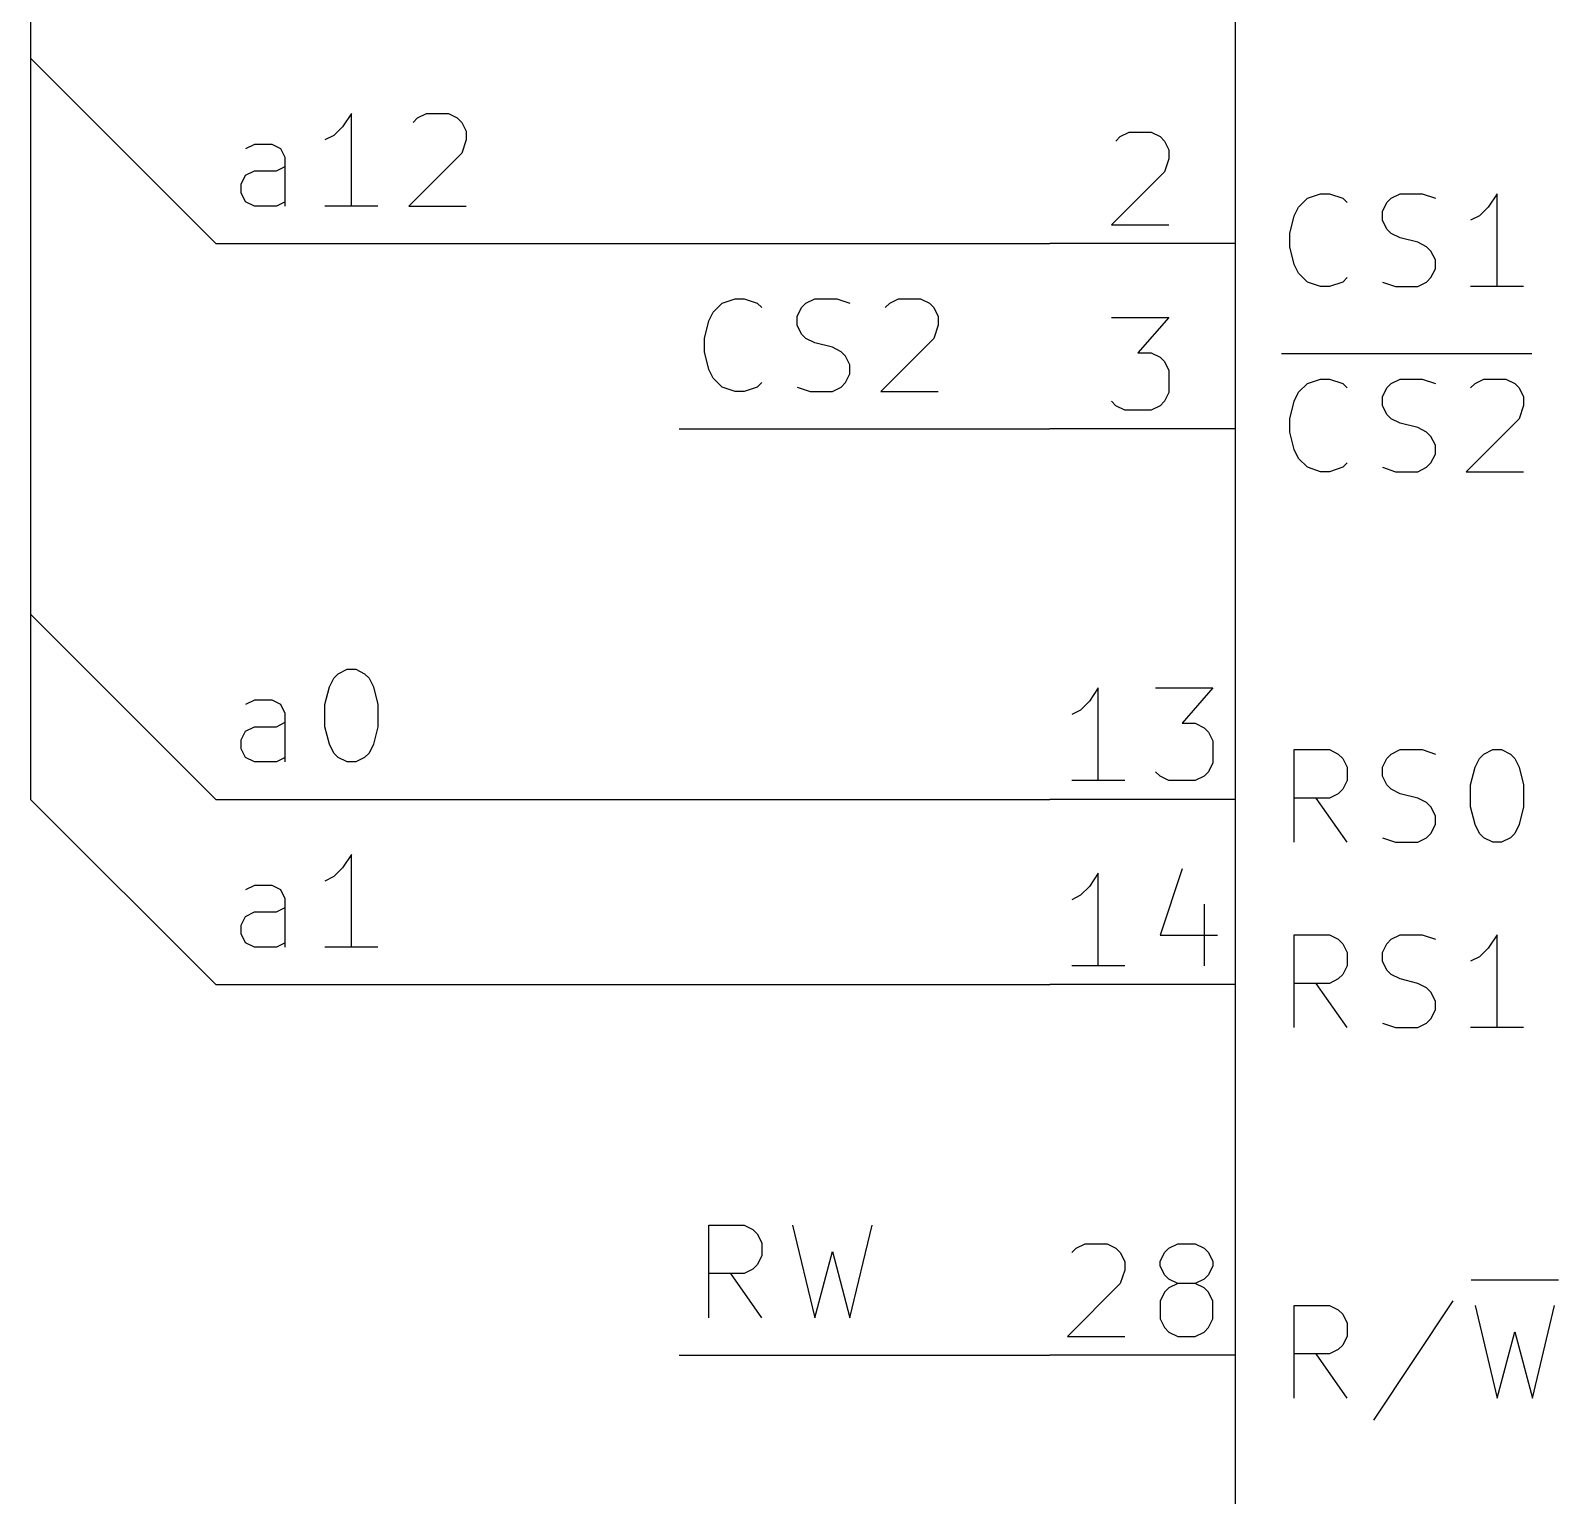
# Model space of a CAD drawing. Header units: millimetres. Extents: x 10 to 287, y -200 to -10.
# Drawn here: x 95.25 to 116.19, y -155.59 to -135.51 of the extents above; entities that cross this region are included whole.
import ezdxf

# ---------------------------------------------------------------- set-up
doc = ezdxf.new("R2010")
doc.units = ezdxf.units.MM
for name, color, linetype in [('BLUE', 174, 'CONTINUOUS'), ('GREENSIXTYFIVE', 129, 'CONTINUOUS'), ('LIGHTGREEN', 92, 'CONTINUOUS'), ('LIGHTRED', 12, 'CONTINUOUS'), ('RED', 14, 'CONTINUOUS'), ('REDSIX', 19, 'CONTINUOUS'), ('WHITE', 250, 'CONTINUOUS')]:
    doc.layers.add(name, color=color, linetype=linetype)

msp = doc.modelspace()

# ---------------------------------------------------------------- linework, layer by layer
at = {"layer": 'BLUE', "linetype": 'CONTINUOUS'}
msp.add_line((95.25, -111.76), (95.25, -146.05), dxfattribs=at)
at = {"layer": 'GREENSIXTYFIVE', "linetype": 'CONTINUOUS'}
for p, q in [((112.7518, -137.808), (112.9332, -137.7475)), ((112.7518, -137.808), (112.9332, -137.7475)), ((112.9332, -137.7475), (113.0541, -137.7475)), ((112.9332, -137.7475), (113.0541, -137.7475)), ((113.0541, -137.7475), (113.2356, -137.808)), ((113.0541, -137.7475), (113.2356, -137.808)), ((113.9008, -137.808), (114.0218, -137.7475)), ((113.9008, -137.808), (114.0218, -137.7475)), ((114.0218, -137.7475), (114.3241, -137.7475)), ((114.0218, -137.7475), (114.3241, -137.7475)), ((114.3241, -137.7475), (114.5056, -137.808)), ((114.3241, -137.7475), (114.5056, -137.808)), ((115.3522, -137.7475), (115.2313, -137.929)), ((115.3522, -137.7475), (115.2313, -137.929)), ((115.3522, -139.0175), (115.3522, -137.7475)), ((115.3522, -139.0175), (115.3522, -137.7475)), ((112.5703, -138.0499), (112.6308, -137.929)), ((112.5703, -138.0499), (112.6308, -137.929)), ((112.6308, -137.929), (112.7518, -137.808)), ((112.6308, -137.929), (112.7518, -137.808)), ((113.2356, -137.808), (113.296, -137.8685)), ((113.2356, -137.808), (113.296, -137.8685)), ((113.7799, -137.9894), (113.8403, -137.8685)), ((113.7799, -137.9894), (113.8403, -137.8685)), ((113.7799, -138.1104), (113.7799, -137.9894)), ((113.7799, -138.1104), (113.7799, -137.9894)), ((113.8403, -137.8685), (113.9008, -137.808)), ((113.8403, -137.8685), (113.9008, -137.808)), ((115.2313, -137.929), (115.1103, -138.0499)), ((115.2313, -137.929), (115.1103, -138.0499)), ((112.5099, -138.2918), (112.5703, -138.0499)), ((112.5099, -138.2918), (112.5703, -138.0499)), ((113.8403, -138.2313), (113.7799, -138.1104)), ((113.8403, -138.2313), (113.7799, -138.1104)), ((115.1103, -138.0499), (114.9894, -138.1104)), ((115.1103, -138.0499), (114.9894, -138.1104)), ((112.5099, -138.4732), (112.5099, -138.2918)), ((112.5099, -138.4732), (112.5099, -138.2918)), ((113.9008, -138.2918), (113.8403, -138.2313)), ((113.9008, -138.2918), (113.8403, -138.2313)), ((114.0218, -138.3523), (113.9008, -138.2918)), ((114.0218, -138.3523), (113.9008, -138.2918)), ((114.2637, -138.4128), (114.0218, -138.3523)), ((114.2637, -138.4128), (114.0218, -138.3523)), ((114.3846, -138.4732), (114.2637, -138.4128)), ((114.3846, -138.4732), (114.2637, -138.4128)), ((112.5703, -138.7151), (112.5099, -138.4732)), ((112.5703, -138.7151), (112.5099, -138.4732)), ((114.4451, -138.5337), (114.3846, -138.4732)), ((114.4451, -138.5337), (114.3846, -138.4732)), ((114.5056, -138.6547), (114.4451, -138.5337)), ((114.5056, -138.6547), (114.4451, -138.5337)), ((112.6308, -138.8361), (112.5703, -138.7151)), ((112.6308, -138.8361), (112.5703, -138.7151)), ((112.7518, -138.9571), (112.6308, -138.8361)), ((112.7518, -138.9571), (112.6308, -138.8361)), ((114.4451, -138.8966), (114.5056, -138.7756)), ((114.4451, -138.8966), (114.5056, -138.7756)), ((114.5056, -138.7756), (114.5056, -138.6547)), ((114.5056, -138.7756), (114.5056, -138.6547)), ((112.9332, -139.0175), (112.7518, -138.9571)), ((112.9332, -139.0175), (112.7518, -138.9571)), ((113.0541, -139.0175), (112.9332, -139.0175)), ((113.0541, -139.0175), (112.9332, -139.0175)), ((113.2356, -138.9571), (113.0541, -139.0175)), ((113.2356, -138.9571), (113.0541, -139.0175)), ((113.296, -138.8966), (113.2356, -138.9571)), ((113.296, -138.8966), (113.2356, -138.9571)), ((113.7799, -138.9571), (113.9613, -139.0175)), ((113.7799, -138.9571), (113.9613, -139.0175)), ((113.9613, -139.0175), (114.2637, -139.0175)), ((113.9613, -139.0175), (114.2637, -139.0175)), ((114.2637, -139.0175), (114.3846, -138.9571)), ((114.2637, -139.0175), (114.3846, -138.9571)), ((114.3846, -138.9571), (114.4451, -138.8966)), ((114.3846, -138.9571), (114.4451, -138.8966)), ((115.7151, -139.0175), (114.9894, -139.0175)), ((115.7151, -139.0175), (114.9894, -139.0175)), ((112.395, -139.935), (115.83, -139.935)), ((112.395, -139.935), (115.83, -139.935)), ((112.7518, -140.348), (112.9332, -140.2875)), ((112.7518, -140.348), (112.9332, -140.2875)), ((112.9332, -140.2875), (113.0541, -140.2875)), ((112.9332, -140.2875), (113.0541, -140.2875)), ((113.0541, -140.2875), (113.2356, -140.348)), ((113.0541, -140.2875), (113.2356, -140.348)), ((113.9008, -140.348), (114.0218, -140.2875)), ((113.9008, -140.348), (114.0218, -140.2875)), ((114.0218, -140.2875), (114.3241, -140.2875)), ((114.0218, -140.2875), (114.3241, -140.2875)), ((114.3241, -140.2875), (114.5056, -140.348)), ((114.3241, -140.2875), (114.5056, -140.348)), ((115.0498, -140.348), (115.1708, -140.2875)), ((115.0498, -140.348), (115.1708, -140.2875)), ((115.1708, -140.2875), (115.4732, -140.2875)), ((115.1708, -140.2875), (115.4732, -140.2875)), ((115.4732, -140.2875), (115.5941, -140.348)), ((115.4732, -140.2875), (115.5941, -140.348)), ((112.5703, -140.5899), (112.6308, -140.469)), ((112.5703, -140.5899), (112.6308, -140.469)), ((112.6308, -140.469), (112.7518, -140.348)), ((112.6308, -140.469), (112.7518, -140.348)), ((113.2356, -140.348), (113.296, -140.4085)), ((113.2356, -140.348), (113.296, -140.4085)), ((113.7799, -140.5294), (113.8403, -140.4085)), ((113.7799, -140.5294), (113.8403, -140.4085)), ((113.8403, -140.4085), (113.9008, -140.348)), ((113.8403, -140.4085), (113.9008, -140.348)), ((114.9894, -140.4085), (115.0498, -140.348)), ((114.9894, -140.4085), (115.0498, -140.348)), ((115.5941, -140.348), (115.6546, -140.4085)), ((115.5941, -140.348), (115.6546, -140.4085)), ((115.6546, -140.4085), (115.7151, -140.5294)), ((115.6546, -140.4085), (115.7151, -140.5294)), ((112.5099, -140.8318), (112.5703, -140.5899)), ((112.5099, -140.8318), (112.5703, -140.5899)), ((113.7799, -140.6504), (113.7799, -140.5294)), ((113.7799, -140.6504), (113.7799, -140.5294)), ((113.8403, -140.7713), (113.7799, -140.6504)), ((113.8403, -140.7713), (113.7799, -140.6504)), ((115.7151, -140.6504), (115.6546, -140.8318)), ((115.7151, -140.6504), (115.6546, -140.8318)), ((115.7151, -140.5294), (115.7151, -140.6504)), ((115.7151, -140.5294), (115.7151, -140.6504)), ((112.5099, -141.0132), (112.5099, -140.8318)), ((112.5099, -141.0132), (112.5099, -140.8318)), ((113.9008, -140.8318), (113.8403, -140.7713)), ((113.9008, -140.8318), (113.8403, -140.7713)), ((114.0218, -140.8923), (113.9008, -140.8318)), ((114.0218, -140.8923), (113.9008, -140.8318)), ((114.2637, -140.9528), (114.0218, -140.8923)), ((114.2637, -140.9528), (114.0218, -140.8923)), ((115.6546, -140.8318), (114.9289, -141.5575)), ((115.6546, -140.8318), (114.9289, -141.5575)), ((112.5703, -141.2551), (112.5099, -141.0132)), ((112.5703, -141.2551), (112.5099, -141.0132)), ((114.3846, -141.0132), (114.2637, -140.9528)), ((114.3846, -141.0132), (114.2637, -140.9528)), ((114.4451, -141.0737), (114.3846, -141.0132)), ((114.4451, -141.0737), (114.3846, -141.0132)), ((114.5056, -141.1947), (114.4451, -141.0737)), ((114.5056, -141.1947), (114.4451, -141.0737)), ((112.6308, -141.3761), (112.5703, -141.2551)), ((112.6308, -141.3761), (112.5703, -141.2551)), ((114.4451, -141.4366), (114.5056, -141.3156)), ((114.4451, -141.4366), (114.5056, -141.3156)), ((114.5056, -141.3156), (114.5056, -141.1947)), ((114.5056, -141.3156), (114.5056, -141.1947)), ((112.7518, -141.4971), (112.6308, -141.3761)), ((112.7518, -141.4971), (112.6308, -141.3761)), ((112.9332, -141.5575), (112.7518, -141.4971)), ((112.9332, -141.5575), (112.7518, -141.4971)), ((113.0541, -141.5575), (112.9332, -141.5575)), ((113.0541, -141.5575), (112.9332, -141.5575)), ((113.2356, -141.4971), (113.0541, -141.5575)), ((113.2356, -141.4971), (113.0541, -141.5575)), ((113.296, -141.4366), (113.2356, -141.4971)), ((113.296, -141.4366), (113.2356, -141.4971)), ((113.7799, -141.4971), (113.9613, -141.5575)), ((113.7799, -141.4971), (113.9613, -141.5575)), ((113.9613, -141.5575), (114.2637, -141.5575)), ((113.9613, -141.5575), (114.2637, -141.5575)), ((114.2637, -141.5575), (114.3846, -141.4971)), ((114.2637, -141.5575), (114.3846, -141.4971)), ((114.3846, -141.4971), (114.4451, -141.4366)), ((114.3846, -141.4971), (114.4451, -141.4366)), ((114.9289, -141.5575), (115.7151, -141.5575)), ((114.9289, -141.5575), (115.7151, -141.5575)), ((112.5703, -146.6375), (112.5703, -145.3675)), ((112.5703, -145.3675), (113.0541, -145.3675)), ((112.5703, -146.6375), (112.5703, -145.3675)), ((112.5703, -145.3675), (113.0541, -145.3675)), ((113.0541, -145.3675), (113.1751, -145.428)), ((113.0541, -145.3675), (113.1751, -145.428)), ((113.1751, -145.428), (113.2356, -145.4885)), ((113.1751, -145.428), (113.2356, -145.4885)), ((113.2356, -145.4885), (113.296, -145.6094)), ((113.2356, -145.4885), (113.296, -145.6094)), ((113.7799, -145.6094), (113.8403, -145.4885)), ((113.7799, -145.6094), (113.8403, -145.4885)), ((113.8403, -145.4885), (113.9008, -145.428)), ((113.8403, -145.4885), (113.9008, -145.428)), ((113.9008, -145.428), (114.0218, -145.3675)), ((113.9008, -145.428), (114.0218, -145.3675)), ((114.0218, -145.3675), (114.3241, -145.3675)), ((114.0218, -145.3675), (114.3241, -145.3675)), ((114.3241, -145.3675), (114.5056, -145.428)), ((114.3241, -145.3675), (114.5056, -145.428)), ((115.0498, -145.6094), (115.1103, -145.4885)), ((115.0498, -145.6094), (115.1103, -145.4885)), ((115.1103, -145.4885), (115.1708, -145.428)), ((115.1103, -145.4885), (115.1708, -145.428)), ((115.1708, -145.428), (115.2917, -145.3675)), ((115.1708, -145.428), (115.2917, -145.3675)), ((115.2917, -145.3675), (115.4127, -145.3675)), ((115.2917, -145.3675), (115.4127, -145.3675)), ((115.4127, -145.3675), (115.5336, -145.428)), ((115.4127, -145.3675), (115.5336, -145.428)), ((115.5336, -145.428), (115.5941, -145.4885)), ((115.5336, -145.428), (115.5941, -145.4885)), ((115.5941, -145.4885), (115.6546, -145.6094)), ((115.5941, -145.4885), (115.6546, -145.6094)), ((113.296, -145.6094), (113.296, -145.7909)), ((113.296, -145.6094), (113.296, -145.7909)), ((113.7799, -145.7304), (113.7799, -145.6094)), ((113.7799, -145.7304), (113.7799, -145.6094)), ((113.8403, -145.8513), (113.7799, -145.7304)), ((113.8403, -145.8513), (113.7799, -145.7304)), ((114.9894, -145.8513), (115.0498, -145.6094)), ((114.9894, -145.8513), (115.0498, -145.6094)), ((115.6546, -145.6094), (115.7151, -145.8513)), ((115.6546, -145.6094), (115.7151, -145.8513)), ((113.2356, -145.9118), (113.1751, -145.9723)), ((113.2356, -145.9118), (113.1751, -145.9723)), ((113.296, -145.7909), (113.2356, -145.9118)), ((113.296, -145.7909), (113.2356, -145.9118)), ((113.9008, -145.9118), (113.8403, -145.8513)), ((113.9008, -145.9118), (113.8403, -145.8513)), ((114.0218, -145.9723), (113.9008, -145.9118)), ((114.0218, -145.9723), (113.9008, -145.9118)), ((114.9894, -146.1537), (114.9894, -145.8513)), ((114.9894, -146.1537), (114.9894, -145.8513)), ((115.7151, -145.8513), (115.7151, -146.1537)), ((115.7151, -145.8513), (115.7151, -146.1537)), ((113.0541, -146.0328), (112.5703, -146.0328)), ((113.0541, -146.0328), (112.5703, -146.0328)), ((113.296, -146.6375), (112.8727, -146.0328)), ((113.296, -146.6375), (112.8727, -146.0328)), ((113.1751, -145.9723), (113.0541, -146.0328)), ((113.1751, -145.9723), (113.0541, -146.0328)), ((114.2637, -146.0328), (114.0218, -145.9723)), ((114.2637, -146.0328), (114.0218, -145.9723)), ((114.3846, -146.0932), (114.2637, -146.0328)), ((114.3846, -146.0932), (114.2637, -146.0328)), ((114.4451, -146.1537), (114.3846, -146.0932)), ((114.4451, -146.1537), (114.3846, -146.0932)), ((114.5056, -146.2747), (114.4451, -146.1537)), ((114.5056, -146.2747), (114.4451, -146.1537)), ((115.0498, -146.3956), (114.9894, -146.1537)), ((115.0498, -146.3956), (114.9894, -146.1537)), ((115.7151, -146.1537), (115.6546, -146.3956)), ((115.7151, -146.1537), (115.6546, -146.3956)), ((114.5056, -146.3956), (114.5056, -146.2747)), ((114.5056, -146.3956), (114.5056, -146.2747)), ((113.7799, -146.5771), (113.9613, -146.6375)), ((113.7799, -146.5771), (113.9613, -146.6375)), ((114.2637, -146.6375), (114.3846, -146.5771)), ((114.2637, -146.6375), (114.3846, -146.5771)), ((114.3846, -146.5771), (114.4451, -146.5166)), ((114.3846, -146.5771), (114.4451, -146.5166)), ((114.4451, -146.5166), (114.5056, -146.3956)), ((114.4451, -146.5166), (114.5056, -146.3956)), ((115.1103, -146.5166), (115.0498, -146.3956)), ((115.1103, -146.5166), (115.0498, -146.3956)), ((115.1708, -146.5771), (115.1103, -146.5166)), ((115.1708, -146.5771), (115.1103, -146.5166)), ((115.2917, -146.6375), (115.1708, -146.5771)), ((115.2917, -146.6375), (115.1708, -146.5771)), ((115.5336, -146.5771), (115.4127, -146.6375)), ((115.5336, -146.5771), (115.4127, -146.6375)), ((115.5941, -146.5166), (115.5336, -146.5771)), ((115.5941, -146.5166), (115.5336, -146.5771)), ((115.6546, -146.3956), (115.5941, -146.5166)), ((115.6546, -146.3956), (115.5941, -146.5166)), ((113.9613, -146.6375), (114.2637, -146.6375)), ((113.9613, -146.6375), (114.2637, -146.6375)), ((115.4127, -146.6375), (115.2917, -146.6375)), ((115.4127, -146.6375), (115.2917, -146.6375)), ((112.5703, -149.1775), (112.5703, -147.9075)), ((112.5703, -147.9075), (113.0541, -147.9075)), ((112.5703, -149.1775), (112.5703, -147.9075)), ((112.5703, -147.9075), (113.0541, -147.9075)), ((113.0541, -147.9075), (113.1751, -147.968)), ((113.0541, -147.9075), (113.1751, -147.968)), ((113.1751, -147.968), (113.2356, -148.0285)), ((113.1751, -147.968), (113.2356, -148.0285)), ((113.2356, -148.0285), (113.296, -148.1494)), ((113.2356, -148.0285), (113.296, -148.1494)), ((113.7799, -148.1494), (113.8403, -148.0285)), ((113.7799, -148.1494), (113.8403, -148.0285)), ((113.8403, -148.0285), (113.9008, -147.968)), ((113.8403, -148.0285), (113.9008, -147.968)), ((113.9008, -147.968), (114.0218, -147.9075)), ((113.9008, -147.968), (114.0218, -147.9075)), ((114.0218, -147.9075), (114.3241, -147.9075)), ((114.0218, -147.9075), (114.3241, -147.9075)), ((114.3241, -147.9075), (114.5056, -147.968)), ((114.3241, -147.9075), (114.5056, -147.968)), ((115.3522, -147.9075), (115.2313, -148.089)), ((115.3522, -147.9075), (115.2313, -148.089)), ((115.3522, -149.1775), (115.3522, -147.9075)), ((115.3522, -149.1775), (115.3522, -147.9075)), ((113.296, -148.1494), (113.296, -148.3309)), ((113.296, -148.1494), (113.296, -148.3309)), ((113.7799, -148.2704), (113.7799, -148.1494)), ((113.7799, -148.2704), (113.7799, -148.1494)), ((113.8403, -148.3913), (113.7799, -148.2704)), ((113.8403, -148.3913), (113.7799, -148.2704)), ((115.1103, -148.2099), (114.9894, -148.2704)), ((115.1103, -148.2099), (114.9894, -148.2704)), ((115.2313, -148.089), (115.1103, -148.2099)), ((115.2313, -148.089), (115.1103, -148.2099)), ((113.2356, -148.4518), (113.1751, -148.5123)), ((113.2356, -148.4518), (113.1751, -148.5123)), ((113.296, -148.3309), (113.2356, -148.4518)), ((113.296, -148.3309), (113.2356, -148.4518)), ((113.9008, -148.4518), (113.8403, -148.3913)), ((113.9008, -148.4518), (113.8403, -148.3913)), ((114.0218, -148.5123), (113.9008, -148.4518)), ((114.0218, -148.5123), (113.9008, -148.4518)), ((113.0541, -148.5728), (112.5703, -148.5728)), ((113.0541, -148.5728), (112.5703, -148.5728)), ((113.296, -149.1775), (112.8727, -148.5728)), ((113.296, -149.1775), (112.8727, -148.5728)), ((113.1751, -148.5123), (113.0541, -148.5728)), ((113.1751, -148.5123), (113.0541, -148.5728)), ((114.2637, -148.5728), (114.0218, -148.5123)), ((114.2637, -148.5728), (114.0218, -148.5123)), ((114.3846, -148.6332), (114.2637, -148.5728)), ((114.3846, -148.6332), (114.2637, -148.5728)), ((114.4451, -148.6937), (114.3846, -148.6332)), ((114.4451, -148.6937), (114.3846, -148.6332)), ((114.5056, -148.8147), (114.4451, -148.6937)), ((114.5056, -148.8147), (114.4451, -148.6937)), ((114.5056, -148.9356), (114.5056, -148.8147)), ((114.5056, -148.9356), (114.5056, -148.8147)), ((114.3846, -149.1171), (114.4451, -149.0566)), ((114.3846, -149.1171), (114.4451, -149.0566)), ((114.4451, -149.0566), (114.5056, -148.9356)), ((114.4451, -149.0566), (114.5056, -148.9356)), ((113.7799, -149.1171), (113.9613, -149.1775)), ((113.7799, -149.1171), (113.9613, -149.1775)), ((113.9613, -149.1775), (114.2637, -149.1775)), ((113.9613, -149.1775), (114.2637, -149.1775)), ((114.2637, -149.1775), (114.3846, -149.1171)), ((114.2637, -149.1775), (114.3846, -149.1171)), ((115.7151, -149.1775), (114.9894, -149.1775)), ((115.7151, -149.1775), (114.9894, -149.1775)), ((114.9955, -152.635), (116.1929, -152.635)), ((114.9955, -152.635), (116.1929, -152.635)), ((112.5703, -154.2575), (112.5703, -152.9875)), ((112.5703, -152.9875), (113.0541, -152.9875)), ((112.5703, -154.2575), (112.5703, -152.9875)), ((112.5703, -152.9875), (113.0541, -152.9875)), ((113.0541, -152.9875), (113.1751, -153.048)), ((113.0541, -152.9875), (113.1751, -153.048)), ((113.1751, -153.048), (113.2356, -153.1085)), ((113.1751, -153.048), (113.2356, -153.1085)), ((114.7475, -152.9271), (113.6589, -154.5599)), ((114.7475, -152.9271), (113.6589, -154.5599)), ((115.0499, -152.9875), (115.3523, -154.2575)), ((115.0499, -152.9875), (115.3523, -154.2575)), ((115.8361, -154.2575), (116.1385, -152.9875)), ((115.8361, -154.2575), (116.1385, -152.9875)), ((113.2356, -153.1085), (113.296, -153.2294)), ((113.2356, -153.1085), (113.296, -153.2294)), ((113.296, -153.2294), (113.296, -153.4109)), ((113.296, -153.2294), (113.296, -153.4109)), ((113.296, -153.4109), (113.2356, -153.5318)), ((113.296, -153.4109), (113.2356, -153.5318)), ((115.3523, -154.2575), (115.5942, -153.3504)), ((115.3523, -154.2575), (115.5942, -153.3504)), ((115.5942, -153.3504), (115.8361, -154.2575)), ((115.5942, -153.3504), (115.8361, -154.2575)), ((113.0541, -153.6528), (112.5703, -153.6528)), ((113.0541, -153.6528), (112.5703, -153.6528)), ((113.296, -154.2575), (112.8727, -153.6528)), ((113.296, -154.2575), (112.8727, -153.6528)), ((113.1751, -153.5923), (113.0541, -153.6528)), ((113.1751, -153.5923), (113.0541, -153.6528)), ((113.2356, -153.5318), (113.1751, -153.5923)), ((113.2356, -153.5318), (113.1751, -153.5923))]:
    msp.add_line(p, q, dxfattribs=at)
at = {"layer": 'LIGHTGREEN', "linetype": 'CONTINUOUS'}
for p, q in [((97.79, -138.43), (95.25, -135.89)), ((97.79, -138.43), (109.22, -138.43)), ((104.14, -140.97), (109.22, -140.97)), ((97.79, -146.05), (95.25, -143.51)), ((97.79, -148.59), (95.25, -146.05)), ((97.79, -146.05), (109.22, -146.05)), ((97.79, -148.59), (109.22, -148.59)), ((104.14, -153.67), (109.22, -153.67))]:
    msp.add_line(p, q, dxfattribs=at)
at = {"layer": 'LIGHTRED', "linetype": 'CONTINUOUS'}
for p, q in [((110.1272, -137.0239), (110.1876, -136.9634)), ((110.1272, -137.0239), (110.1876, -136.9634)), ((110.1876, -136.9634), (110.3086, -136.9029)), ((110.1876, -136.9634), (110.3086, -136.9029)), ((110.3086, -136.9029), (110.611, -136.9029)), ((110.3086, -136.9029), (110.611, -136.9029)), ((110.611, -136.9029), (110.7319, -136.9634)), ((110.611, -136.9029), (110.7319, -136.9634)), ((110.7319, -136.9634), (110.7924, -137.0239)), ((110.7319, -136.9634), (110.7924, -137.0239)), ((110.7924, -137.0239), (110.8529, -137.1448)), ((110.7924, -137.0239), (110.8529, -137.1448)), ((110.8529, -137.1448), (110.8529, -137.2658)), ((110.8529, -137.1448), (110.8529, -137.2658)), ((110.8529, -137.2658), (110.7924, -137.4472)), ((110.8529, -137.2658), (110.7924, -137.4472)), ((110.7924, -137.4472), (110.0667, -138.1729)), ((110.7924, -137.4472), (110.0667, -138.1729)), ((110.0667, -138.1729), (110.8529, -138.1729)), ((110.0667, -138.1729), (110.8529, -138.1729)), ((110.0667, -139.4429), (110.8529, -139.4429)), ((110.0667, -139.4429), (110.8529, -139.4429)), ((110.8529, -139.4429), (110.4295, -139.9267)), ((110.8529, -139.4429), (110.4295, -139.9267)), ((110.4295, -139.9267), (110.611, -139.9267)), ((110.4295, -139.9267), (110.611, -139.9267)), ((110.611, -139.9267), (110.7319, -139.9872)), ((110.611, -139.9267), (110.7319, -139.9872)), ((110.7319, -139.9872), (110.7924, -140.0477)), ((110.7319, -139.9872), (110.7924, -140.0477)), ((110.7924, -140.0477), (110.8529, -140.1686)), ((110.7924, -140.0477), (110.8529, -140.1686)), ((110.8529, -140.1686), (110.8529, -140.471)), ((110.8529, -140.1686), (110.8529, -140.471)), ((110.8529, -140.471), (110.7924, -140.592)), ((110.8529, -140.471), (110.7924, -140.592)), ((110.1272, -140.6525), (110.0667, -140.592)), ((110.1272, -140.6525), (110.0667, -140.592)), ((110.2481, -140.7129), (110.1272, -140.6525)), ((110.2481, -140.7129), (110.1272, -140.6525)), ((110.611, -140.7129), (110.2481, -140.7129)), ((110.611, -140.7129), (110.2481, -140.7129)), ((110.7319, -140.6525), (110.611, -140.7129)), ((110.7319, -140.6525), (110.611, -140.7129)), ((110.7924, -140.592), (110.7319, -140.6525)), ((110.7924, -140.592), (110.7319, -140.6525)), ((109.7643, -144.7044), (109.6433, -144.8253)), ((109.7643, -144.7044), (109.6433, -144.8253)), ((109.8852, -144.5229), (109.7643, -144.7044)), ((109.8852, -144.5229), (109.7643, -144.7044)), ((109.8852, -145.7929), (109.8852, -144.5229)), ((109.8852, -145.7929), (109.8852, -144.5229)), ((110.6714, -144.5229), (111.4576, -144.5229)), ((110.6714, -144.5229), (111.4576, -144.5229)), ((111.4576, -144.5229), (111.0342, -145.0067)), ((111.4576, -144.5229), (111.0342, -145.0067)), ((109.6433, -144.8253), (109.5224, -144.8858)), ((109.6433, -144.8253), (109.5224, -144.8858)), ((111.0342, -145.0067), (111.2157, -145.0067)), ((111.0342, -145.0067), (111.2157, -145.0067)), ((111.2157, -145.0067), (111.3366, -145.0672)), ((111.2157, -145.0067), (111.3366, -145.0672)), ((111.3366, -145.0672), (111.3971, -145.1277)), ((111.3366, -145.0672), (111.3971, -145.1277)), ((111.3971, -145.1277), (111.4576, -145.2486)), ((111.3971, -145.1277), (111.4576, -145.2486)), ((111.4576, -145.2486), (111.4576, -145.551)), ((111.4576, -145.2486), (111.4576, -145.551)), ((111.4576, -145.551), (111.3971, -145.672)), ((111.4576, -145.551), (111.3971, -145.672)), ((110.7319, -145.7325), (110.6714, -145.672)), ((110.7319, -145.7325), (110.6714, -145.672)), ((110.8528, -145.7929), (110.7319, -145.7325)), ((110.8528, -145.7929), (110.7319, -145.7325)), ((111.3366, -145.7325), (111.2157, -145.7929)), ((111.3366, -145.7325), (111.2157, -145.7929)), ((111.3971, -145.672), (111.3366, -145.7325)), ((111.3971, -145.672), (111.3366, -145.7325)), ((110.2481, -145.7929), (109.5224, -145.7929)), ((110.2481, -145.7929), (109.5224, -145.7929)), ((111.2157, -145.7929), (110.8528, -145.7929)), ((111.2157, -145.7929), (110.8528, -145.7929)), ((111.0342, -147.0025), (110.7319, -147.9096)), ((111.0342, -147.0025), (110.7319, -147.9096)), ((109.8852, -147.0629), (109.7643, -147.2444)), ((109.8852, -147.0629), (109.7643, -147.2444)), ((109.8852, -148.3329), (109.8852, -147.0629)), ((109.8852, -148.3329), (109.8852, -147.0629)), ((109.6433, -147.3653), (109.5224, -147.4258)), ((109.6433, -147.3653), (109.5224, -147.4258)), ((109.7643, -147.2444), (109.6433, -147.3653)), ((109.7643, -147.2444), (109.6433, -147.3653)), ((111.3366, -147.4863), (111.3366, -148.3329)), ((111.3366, -147.4863), (111.3366, -148.3329)), ((110.7319, -147.9096), (111.518, -147.9096)), ((110.7319, -147.9096), (111.518, -147.9096)), ((110.2481, -148.3329), (109.5224, -148.3329)), ((110.2481, -148.3329), (109.5224, -148.3329)), ((109.5224, -152.2639), (109.5828, -152.2034)), ((109.5224, -152.2639), (109.5828, -152.2034)), ((109.5828, -152.2034), (109.7038, -152.1429)), ((109.5828, -152.2034), (109.7038, -152.1429)), ((109.7038, -152.1429), (110.0062, -152.1429)), ((109.7038, -152.1429), (110.0062, -152.1429)), ((110.0062, -152.1429), (110.1271, -152.2034)), ((110.0062, -152.1429), (110.1271, -152.2034)), ((110.1271, -152.2034), (110.1876, -152.2639)), ((110.1271, -152.2034), (110.1876, -152.2639)), ((110.7923, -152.2639), (110.8528, -152.2034)), ((110.7923, -152.2639), (110.8528, -152.2034)), ((110.8528, -152.2034), (110.9738, -152.1429)), ((110.8528, -152.2034), (110.9738, -152.1429)), ((110.9738, -152.1429), (111.2157, -152.1429)), ((110.9738, -152.1429), (111.2157, -152.1429)), ((111.2157, -152.1429), (111.3366, -152.2034)), ((111.2157, -152.1429), (111.3366, -152.2034)), ((111.3366, -152.2034), (111.3971, -152.2639)), ((111.3366, -152.2034), (111.3971, -152.2639)), ((110.1876, -152.2639), (110.2481, -152.3848)), ((110.1876, -152.2639), (110.2481, -152.3848)), ((110.2481, -152.3848), (110.2481, -152.5058)), ((110.2481, -152.3848), (110.2481, -152.5058)), ((110.7319, -152.3848), (110.7923, -152.2639)), ((110.7319, -152.3848), (110.7923, -152.2639)), ((110.7319, -152.4453), (110.7319, -152.3848)), ((110.7319, -152.4453), (110.7319, -152.3848)), ((110.7923, -152.5663), (110.7319, -152.4453)), ((110.7923, -152.5663), (110.7319, -152.4453)), ((111.3971, -152.2639), (111.4576, -152.3848)), ((111.3971, -152.2639), (111.4576, -152.3848)), ((111.4576, -152.4453), (111.3971, -152.5663)), ((111.4576, -152.4453), (111.3971, -152.5663)), ((111.4576, -152.3848), (111.4576, -152.4453)), ((111.4576, -152.3848), (111.4576, -152.4453)), ((110.2481, -152.5058), (110.1876, -152.6872)), ((110.2481, -152.5058), (110.1876, -152.6872)), ((110.8528, -152.6267), (110.7923, -152.5663)), ((110.8528, -152.6267), (110.7923, -152.5663)), ((110.9738, -152.6872), (110.8528, -152.6267)), ((110.9738, -152.6872), (110.8528, -152.6267)), ((111.3366, -152.6267), (111.2157, -152.6872)), ((111.3366, -152.6267), (111.2157, -152.6872)), ((111.3971, -152.5663), (111.3366, -152.6267)), ((111.3971, -152.5663), (111.3366, -152.6267)), ((110.1876, -152.6872), (109.4619, -153.4129)), ((110.1876, -152.6872), (109.4619, -153.4129)), ((110.7923, -152.8082), (110.7319, -152.9291)), ((110.7923, -152.8082), (110.7319, -152.9291)), ((110.8528, -152.7477), (110.7923, -152.8082)), ((110.8528, -152.7477), (110.7923, -152.8082)), ((110.9738, -152.6872), (110.8528, -152.7477)), ((110.9738, -152.6872), (110.8528, -152.7477)), ((111.2157, -152.6872), (110.9738, -152.6872)), ((111.2157, -152.6872), (110.9738, -152.6872)), ((111.3366, -152.7477), (111.2157, -152.6872)), ((111.3366, -152.7477), (111.2157, -152.6872)), ((111.3971, -152.8082), (111.3366, -152.7477)), ((111.3971, -152.8082), (111.3366, -152.7477)), ((111.4576, -152.9291), (111.3971, -152.8082)), ((111.4576, -152.9291), (111.3971, -152.8082)), ((110.7319, -152.9291), (110.7319, -153.171)), ((110.7319, -152.9291), (110.7319, -153.171)), ((111.4576, -153.171), (111.4576, -152.9291)), ((111.4576, -153.171), (111.4576, -152.9291)), ((110.7319, -153.171), (110.7923, -153.292)), ((110.7319, -153.171), (110.7923, -153.292)), ((110.7923, -153.292), (110.8528, -153.3525)), ((110.7923, -153.292), (110.8528, -153.3525)), ((111.3366, -153.3525), (111.3971, -153.292)), ((111.3366, -153.3525), (111.3971, -153.292)), ((111.3971, -153.292), (111.4576, -153.171)), ((111.3971, -153.292), (111.4576, -153.171)), ((109.4619, -153.4129), (110.2481, -153.4129)), ((109.4619, -153.4129), (110.2481, -153.4129)), ((110.8528, -153.3525), (110.9738, -153.4129)), ((110.8528, -153.3525), (110.9738, -153.4129)), ((110.9738, -153.4129), (111.2157, -153.4129)), ((110.9738, -153.4129), (111.2157, -153.4129)), ((111.2157, -153.4129), (111.3366, -153.3525)), ((111.2157, -153.4129), (111.3366, -153.3525))]:
    msp.add_line(p, q, dxfattribs=at)
at = {"layer": 'RED', "linetype": 'CONTINUOUS'}
for p, q in [((111.76, -118.11), (111.76, -184.15)), ((111.76, -138.43), (109.22, -138.43)), ((111.76, -138.43), (109.22, -138.43)), ((111.76, -140.97), (109.22, -140.97)), ((111.76, -140.97), (109.22, -140.97)), ((111.76, -146.05), (109.22, -146.05)), ((111.76, -146.05), (109.22, -146.05)), ((111.76, -148.59), (109.22, -148.59)), ((111.76, -148.59), (109.22, -148.59)), ((111.76, -153.67), (109.22, -153.67)), ((111.76, -153.67), (109.22, -153.67))]:
    msp.add_line(p, q, dxfattribs=at)
at = {"layer": 'REDSIX', "linetype": 'CONTINUOUS'}
for p, q in [((99.6481, -136.6469), (99.5272, -136.8284)), ((99.6481, -137.9169), (99.6481, -136.6469)), ((100.4948, -136.7679), (100.5552, -136.7074)), ((100.5552, -136.7074), (100.6762, -136.6469)), ((100.6762, -136.6469), (100.9786, -136.6469)), ((100.9786, -136.6469), (101.0995, -136.7074)), ((101.0995, -136.7074), (101.16, -136.7679)), ((99.4062, -136.9493), (99.2853, -137.0098)), ((99.5272, -136.8284), (99.4062, -136.9493)), ((101.16, -136.7679), (101.2205, -136.8888)), ((101.2205, -136.8888), (101.2205, -137.0098)), ((98.3177, -137.0703), (98.1967, -137.1307)), ((98.5596, -137.0703), (98.3177, -137.0703)), ((98.6805, -137.1307), (98.5596, -137.0703)), ((98.741, -137.2517), (98.6805, -137.1307)), ((101.2205, -137.0098), (101.16, -137.1912)), ((98.6201, -137.4331), (98.741, -137.3726)), ((98.741, -137.9169), (98.741, -137.2517)), ((101.16, -137.1912), (100.4343, -137.9169)), ((98.1363, -137.6145), (98.1967, -137.4936)), ((98.1967, -137.4936), (98.3177, -137.4331)), ((98.3177, -137.4331), (98.6201, -137.4331)), ((98.1363, -137.7355), (98.1363, -137.6145)), ((98.1967, -137.8565), (98.1363, -137.7355)), ((98.3177, -137.9169), (98.1967, -137.8565)), ((98.6201, -137.9169), (98.3177, -137.9169)), ((98.741, -137.8565), (98.6201, -137.9169)), ((100.011, -137.9169), (99.2853, -137.9169)), ((100.4343, -137.9169), (101.2205, -137.9169)), ((104.6072, -139.3684), (104.7282, -139.2474)), ((104.7282, -139.2474), (104.9096, -139.1869)), ((104.9096, -139.1869), (105.0305, -139.1869)), ((105.0305, -139.1869), (105.212, -139.2474)), ((105.212, -139.2474), (105.2724, -139.3079)), ((105.8167, -139.3079), (105.8772, -139.2474)), ((105.8772, -139.2474), (105.9982, -139.1869)), ((105.9982, -139.1869), (106.3005, -139.1869)), ((106.3005, -139.1869), (106.482, -139.2474)), ((106.9658, -139.3079), (107.0262, -139.2474)), ((107.0262, -139.2474), (107.1472, -139.1869)), ((107.1472, -139.1869), (107.4496, -139.1869)), ((107.4496, -139.1869), (107.5705, -139.2474)), ((107.5705, -139.2474), (107.631, -139.3079)), ((104.5467, -139.4893), (104.6072, -139.3684)), ((105.7563, -139.4288), (105.8167, -139.3079)), ((105.7563, -139.5498), (105.7563, -139.4288)), ((107.631, -139.3079), (107.6915, -139.4288)), ((107.6915, -139.4288), (107.6915, -139.5498)), ((104.4863, -139.7312), (104.5467, -139.4893)), ((105.8167, -139.6707), (105.7563, -139.5498)), ((105.8772, -139.7312), (105.8167, -139.6707)), ((107.6915, -139.5498), (107.631, -139.7312)), ((104.4863, -139.9126), (104.4863, -139.7312)), ((105.9982, -139.7917), (105.8772, -139.7312)), ((106.2401, -139.8522), (105.9982, -139.7917)), ((106.361, -139.9126), (106.2401, -139.8522)), ((107.631, -139.7312), (106.9053, -140.4569)), ((104.5467, -140.1545), (104.4863, -139.9126)), ((106.4215, -139.9731), (106.361, -139.9126)), ((106.482, -140.0941), (106.4215, -139.9731)), ((106.482, -140.215), (106.482, -140.0941)), ((104.6072, -140.2755), (104.5467, -140.1545)), ((104.7282, -140.3965), (104.6072, -140.2755)), ((106.4215, -140.336), (106.482, -140.215)), ((104.9096, -140.4569), (104.7282, -140.3965)), ((105.0305, -140.4569), (104.9096, -140.4569)), ((105.212, -140.3965), (105.0305, -140.4569)), ((105.2724, -140.336), (105.212, -140.3965)), ((105.7563, -140.3965), (105.9377, -140.4569)), ((105.9377, -140.4569), (106.2401, -140.4569)), ((106.2401, -140.4569), (106.361, -140.3965)), ((106.361, -140.3965), (106.4215, -140.336)), ((106.9053, -140.4569), (107.6915, -140.4569)), ((99.4667, -144.3274), (99.5876, -144.2669)), ((99.5876, -144.2669), (99.7086, -144.2669)), ((99.7086, -144.2669), (99.8295, -144.3274)), ((99.3457, -144.5088), (99.4062, -144.3879)), ((99.4062, -144.3879), (99.4667, -144.3274)), ((99.8295, -144.3274), (99.89, -144.3879)), ((99.89, -144.3879), (99.9505, -144.5088)), ((98.3177, -144.6903), (98.1967, -144.7507)), ((98.5596, -144.6903), (98.3177, -144.6903)), ((98.6805, -144.7507), (98.5596, -144.6903)), ((99.2853, -144.7507), (99.3457, -144.5088)), ((99.9505, -144.5088), (100.011, -144.7507)), ((98.741, -144.8717), (98.6805, -144.7507)), ((98.741, -145.5369), (98.741, -144.8717)), ((99.2853, -145.0531), (99.2853, -144.7507)), ((100.011, -144.7507), (100.011, -145.0531)), ((98.1363, -145.2345), (98.1967, -145.1136)), ((98.1967, -145.1136), (98.3177, -145.0531)), ((98.3177, -145.0531), (98.6201, -145.0531)), ((98.6201, -145.0531), (98.741, -144.9926)), ((99.3457, -145.295), (99.2853, -145.0531)), ((100.011, -145.0531), (99.9505, -145.295)), ((98.1363, -145.3555), (98.1363, -145.2345)), ((99.4062, -145.416), (99.3457, -145.295)), ((99.9505, -145.295), (99.89, -145.416)), ((98.1967, -145.4765), (98.1363, -145.3555)), ((98.3177, -145.5369), (98.1967, -145.4765)), ((98.6201, -145.5369), (98.3177, -145.5369)), ((98.741, -145.4765), (98.6201, -145.5369)), ((99.4667, -145.4765), (99.4062, -145.416)), ((99.5876, -145.5369), (99.4667, -145.4765)), ((99.7086, -145.5369), (99.5876, -145.5369)), ((99.8295, -145.4765), (99.7086, -145.5369)), ((99.89, -145.416), (99.8295, -145.4765)), ((99.6481, -146.8069), (99.5272, -146.9884)), ((99.6481, -148.0769), (99.6481, -146.8069)), ((99.5272, -146.9884), (99.4062, -147.1093)), ((99.4062, -147.1093), (99.2853, -147.1698)), ((98.3177, -147.2303), (98.1967, -147.2907)), ((98.5596, -147.2303), (98.3177, -147.2303)), ((98.6805, -147.2907), (98.5596, -147.2303)), ((98.741, -147.4117), (98.6805, -147.2907)), ((98.741, -148.0769), (98.741, -147.4117)), ((98.1967, -147.6536), (98.3177, -147.5931)), ((98.3177, -147.5931), (98.6201, -147.5931)), ((98.6201, -147.5931), (98.741, -147.5326)), ((98.1363, -147.7745), (98.1967, -147.6536)), ((98.1363, -147.8955), (98.1363, -147.7745)), ((98.1967, -148.0165), (98.1363, -147.8955)), ((98.3177, -148.0769), (98.1967, -148.0165)), ((98.741, -148.0165), (98.6201, -148.0769)), ((98.6201, -148.0769), (98.3177, -148.0769)), ((100.011, -148.0769), (99.2853, -148.0769)), ((104.5467, -153.1569), (104.5467, -151.8869)), ((104.5467, -151.8869), (105.0305, -151.8869)), ((105.0305, -151.8869), (105.1515, -151.9474)), ((105.1515, -151.9474), (105.212, -152.0079)), ((105.212, -152.0079), (105.2724, -152.1288)), ((105.6958, -151.8869), (105.9982, -153.1569)), ((106.482, -153.1569), (106.7844, -151.8869)), ((105.2724, -152.1288), (105.2724, -152.3103)), ((105.9982, -153.1569), (106.2401, -152.2498)), ((106.2401, -152.2498), (106.482, -153.1569)), ((105.212, -152.4312), (105.1515, -152.4917)), ((105.2724, -152.3103), (105.212, -152.4312)), ((105.0305, -152.5522), (104.5467, -152.5522)), ((105.2724, -153.1569), (104.8491, -152.5522)), ((105.1515, -152.4917), (105.0305, -152.5522))]:
    msp.add_line(p, q, dxfattribs=at)
at = {"layer": 'WHITE', "linetype": 'CONTINUOUS'}
msp.add_line((111.76, -118.11), (111.76, -184.15), dxfattribs=at)

doc.saveas('drawing.dxf')
